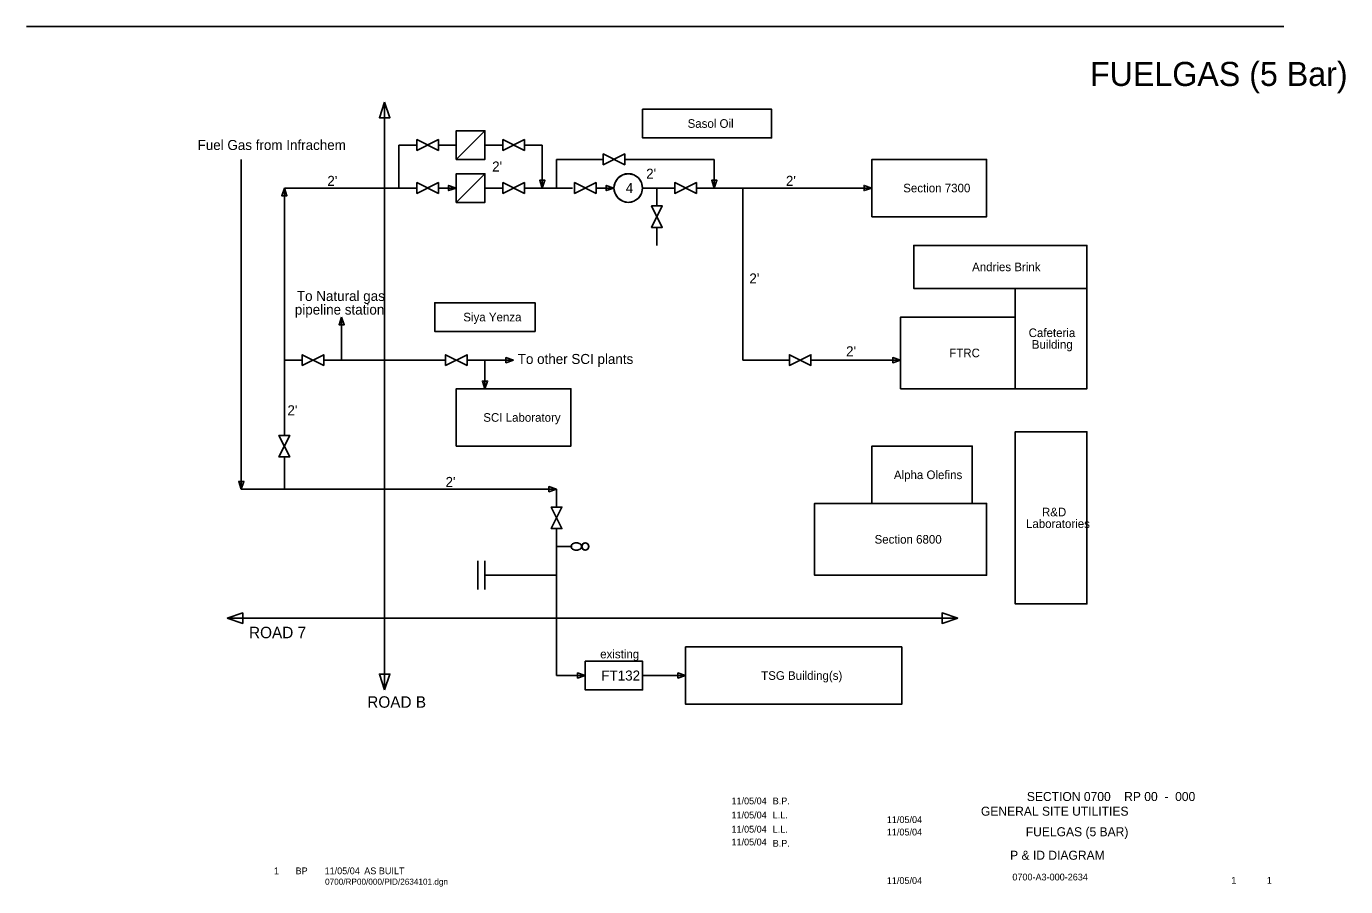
# Model space of a CAD drawing. Extents: x 15 to 424, y 15 to 282.
import ezdxf

# ---------------------------------------------------------------- set-up
doc = ezdxf.new("R2010")
doc.units = 0
for name, color, linetype in [('Level 1', 7, 'Continuous'), ('Level 2', 7, 'Continuous'), ('Level 8', 7, 'Continuous')]:
    doc.layers.add(name, color=color, linetype=linetype)

msp = doc.modelspace()

# ---------------------------------------------------------------- linework, layer by layer
at = {"layer": 'Level 1'}
for p, q in [((126.12, 258.56), (126.12, 76.32)), ((148.35, 240.78), (157.24, 249.67)), ((130.57, 245.23), (130.57, 231.89)), ((130.57, 245.23), (136.12, 245.23)), ((142.79, 245.23), (148.35, 245.23)), ((157.24, 245.23), (162.79, 245.23)), ((169.46, 245.23), (175.02, 245.23)), ((175.02, 245.23), (175.02, 231.89)), ((81.67, 240.78), (81.67, 138.55)), ((179.46, 240.78), (179.46, 231.89)), ((179.46, 240.78), (193.91, 240.78)), ((200.58, 240.78), (228.36, 240.78)), ((228.36, 240.78), (228.36, 231.89)), ((148.35, 227.45), (157.24, 236.34)), ((95.01, 231.89), (136.12, 231.89)), ((95.01, 231.89), (95.01, 155.22)), ((142.79, 231.89), (148.35, 231.89)), ((162.79, 231.89), (157.24, 231.89)), ((184.4, 231.89), (169.46, 231.89)), ((197.24, 231.89), (191.69, 231.89)), ((206.13, 231.89), (216.13, 231.89)), ((210.58, 231.89), (210.58, 226.34)), ((222.8, 231.89), (277.25, 231.89)), ((237.25, 231.89), (237.25, 178.55)), ((210.58, 219.67), (210.58, 214.11)), ((112.79, 178.55), (112.79, 191.89)), ((95.01, 178.55), (100.41, 178.55)), ((107.23, 178.55), (145.01, 178.55)), ((151.68, 178.55), (166.13, 178.55)), ((157.24, 178.55), (157.24, 169.66)), ((237.25, 178.55), (251.69, 178.55)), ((258.36, 178.55), (286.14, 178.55)), ((95.01, 148.55), (95.01, 138.55)), ((81.67, 138.55), (179.46, 138.55)), ((179.46, 138.55), (179.46, 132.99)), ((179.46, 126.32), (179.46, 80.76)), ((179.46, 120.77), (184.28, 120.77)), ((155.02, 116.32), (155.02, 107.43)), ((157.24, 116.32), (157.24, 107.43)), ((179.46, 111.88), (157.24, 111.88)), ((77.23, 98.54), (303.92, 98.54)), ((179.46, 80.76), (188.35, 80.76)), ((206.13, 80.76), (219.47, 80.76))]:
    msp.add_line(p, q, dxfattribs=at)
for points in [[(126.12, 258.56), (127.75, 253.67), (124.49, 253.67)], [(246.14, 247.45), (246.14, 256.34), (206.13, 256.34), (206.13, 247.45)], [(157.24, 240.78), (157.24, 249.67), (148.35, 249.67), (148.35, 240.78)], [(136.12, 243.56), (142.79, 246.9), (142.79, 243.56), (136.12, 246.9)], [(162.79, 243.56), (169.46, 246.9), (169.46, 243.56), (162.79, 246.9)], [(193.91, 239.12), (200.58, 242.45), (200.58, 239.12), (193.91, 242.45)], [(312.81, 223), (312.81, 240.78), (277.25, 240.78), (277.25, 223)], [(136.12, 230.23), (142.79, 233.56), (142.79, 230.23), (136.12, 233.56)], [(157.24, 227.45), (157.24, 236.34), (148.35, 236.34), (148.35, 227.45)], [(162.79, 230.23), (169.46, 233.56), (169.46, 230.23), (162.79, 233.56)], [(175.02, 231.89), (174.22, 234.29), (175.82, 234.29)], [(185.02, 230.23), (191.69, 233.56), (191.69, 230.23), (185.02, 233.56)], [(205.79, 233.59), (204.83, 235.04), (203.39, 236), (201.69, 236.34), (199.99, 236), (198.54, 235.04), (197.58, 233.59), (197.24, 231.89), (197.58, 230.19), (198.54, 228.75), (199.99, 227.79), (201.69, 227.45), (203.39, 227.79), (204.83, 228.75), (205.79, 230.19), (206.13, 231.89)], [(216.13, 230.23), (222.8, 233.56), (222.8, 230.23), (216.13, 233.56)], [(228.36, 231.89), (227.56, 234.29), (229.16, 234.29)], [(95.01, 231.89), (95.81, 229.49), (94.21, 229.49)], [(148.35, 231.89), (145.95, 231.09), (145.95, 232.69)], [(197.24, 231.89), (194.84, 231.09), (194.84, 232.69)], [(277.25, 231.89), (274.85, 231.09), (274.85, 232.69)], [(212.24, 219.67), (208.91, 226.34), (212.24, 226.34), (208.91, 219.67)], [(343.93, 200.78), (343.93, 214.11), (290.22, 214.11), (290.22, 200.78)], [(343.93, 169.66), (343.93, 200.78), (321.7, 200.78), (321.7, 169.66)], [(172.8, 187.44), (172.8, 196.33), (141.68, 196.33), (141.68, 187.44)], [(112.79, 191.89), (113.59, 189.49), (111.99, 189.49)], [(321.7, 169.66), (321.7, 191.89), (286.14, 191.89), (286.14, 169.66)], [(107.23, 180.22), (100.56, 176.89), (100.56, 180.22), (107.23, 176.89)], [(151.68, 180.22), (145.01, 176.89), (145.01, 180.22), (151.68, 176.89)], [(258.36, 180.22), (251.69, 176.89), (251.69, 180.22), (258.36, 176.89)], [(166.13, 178.55), (163.73, 177.75), (163.73, 179.35)], [(286.14, 178.55), (283.74, 177.75), (283.74, 179.35)], [(157.24, 169.66), (156.44, 172.06), (158.04, 172.06)], [(183.91, 151.88), (183.91, 169.66), (148.35, 169.66), (148.35, 151.88)], [(343.93, 102.99), (343.93, 156.33), (321.7, 156.33), (321.7, 102.99)], [(96.67, 148.55), (93.34, 155.22), (96.67, 155.22), (93.34, 148.55)], [(308.37, 134.1), (308.37, 151.88), (277.25, 151.88), (277.25, 134.1)], [(81.67, 138.55), (80.87, 140.95), (82.47, 140.95)], [(179.46, 138.55), (177.06, 137.75), (177.06, 139.35)], [(181.13, 126.33), (177.8, 132.99), (181.13, 132.99), (177.8, 126.32)], [(312.81, 111.88), (312.81, 134.1), (259.47, 134.1), (259.47, 111.88)], [(186.55, 119.87), (187.16, 120.42), (187.16, 121.11), (186.55, 121.67), (185.57, 121.88), (184.59, 121.67), (183.99, 121.11), (183.99, 120.42), (184.59, 119.87), (185.57, 119.66)], [(189.14, 121.55), (188.35, 121.88), (187.57, 121.55), (187.24, 120.77), (187.57, 119.98), (188.35, 119.66), (189.14, 119.98), (189.46, 120.77)], [(77.23, 98.54), (82.12, 100.17), (82.12, 96.91)], [(303.92, 98.54), (299.03, 96.91), (299.03, 100.17)], [(286.51, 71.87), (286.51, 89.65), (219.47, 89.65), (219.47, 71.87)], [(206.13, 76.32), (206.13, 85.21), (188.35, 85.21), (188.35, 76.32)], [(126.12, 76.32), (124.49, 81.21), (127.75, 81.21)], [(188.35, 80.76), (185.95, 79.96), (185.95, 81.56)], [(219.47, 80.76), (217.07, 79.96), (217.07, 81.56)]]:
    msp.add_lwpolyline(points, close=True, dxfattribs=at)
for points in [[(206.13, 247.45), (246.14, 247.45), (246.14, 256.34), (206.13, 256.34), (206.13, 247.45)], [(148.35, 240.78), (157.24, 240.78), (157.24, 249.67), (148.35, 249.67), (148.35, 240.78)], [(136.12, 246.9), (136.12, 243.56), (142.79, 246.9), (142.79, 243.56), (136.12, 246.9)], [(162.79, 246.9), (162.79, 243.56), (169.46, 246.9), (169.46, 243.56), (162.79, 246.9)], [(193.91, 242.45), (193.91, 239.12), (200.58, 242.45), (200.58, 239.12), (193.91, 242.45)], [(277.25, 223), (312.81, 223), (312.81, 240.78), (277.25, 240.78), (277.25, 223)], [(136.12, 233.56), (136.12, 230.23), (142.79, 233.56), (142.79, 230.23), (136.12, 233.56)], [(148.35, 227.45), (157.24, 227.45), (157.24, 236.34), (148.35, 236.34), (148.35, 227.45)], [(162.79, 233.56), (162.79, 230.23), (169.46, 233.56), (169.46, 230.23), (162.79, 233.56)], [(185.02, 233.56), (185.02, 230.23), (191.69, 233.56), (191.69, 230.23), (185.02, 233.56)], [(216.13, 233.56), (216.13, 230.23), (222.8, 233.56), (222.8, 230.23), (216.13, 233.56)], [(208.91, 219.67), (212.24, 219.67), (208.91, 226.34), (212.24, 226.34), (208.91, 219.67)], [(290.22, 200.78), (343.93, 200.78), (343.93, 214.11), (290.22, 214.11), (290.22, 200.78)], [(321.7, 169.66), (343.93, 169.66), (343.93, 200.78), (321.7, 200.78), (321.7, 169.66)], [(141.68, 187.44), (172.8, 187.44), (172.8, 196.33), (141.68, 196.33), (141.68, 187.44)], [(286.14, 169.66), (321.7, 169.66), (321.7, 191.89), (286.14, 191.89), (286.14, 169.66)], [(107.23, 176.89), (107.23, 180.22), (100.56, 176.89), (100.56, 180.22), (107.23, 176.89)], [(151.68, 176.89), (151.68, 180.22), (145.01, 176.89), (145.01, 180.22), (151.68, 176.89)], [(258.36, 176.89), (258.36, 180.22), (251.69, 176.89), (251.69, 180.22), (258.36, 176.89)], [(148.35, 151.88), (183.91, 151.88), (183.91, 169.66), (148.35, 169.66), (148.35, 151.88)], [(321.7, 102.99), (343.93, 102.99), (343.93, 156.33), (321.7, 156.33), (321.7, 102.99)], [(93.34, 148.55), (96.67, 148.55), (93.34, 155.22), (96.67, 155.22), (93.34, 148.55)], [(277.25, 134.1), (308.37, 134.1), (308.37, 151.88), (277.25, 151.88), (277.25, 134.1)], [(177.8, 126.32), (181.13, 126.33), (177.8, 132.99), (181.13, 132.99), (177.8, 126.32)], [(259.47, 111.88), (312.81, 111.88), (312.81, 134.1), (259.47, 134.1), (259.47, 111.88)], [(219.47, 71.87), (286.51, 71.87), (286.51, 89.65), (219.47, 89.65), (219.47, 71.87)], [(188.35, 76.32), (206.13, 76.32), (206.13, 85.21), (188.35, 85.21), (188.35, 76.32)]]:
    msp.add_lwpolyline(points, dxfattribs=at)
for centre, radius, start, end in [((201.69, 231.89), 4.45, 0, 180), ((201.69, 231.89), 4.44, 180, 360), ((184.72, 120.76), 0.809, 147.4598, 179.3133), ((184.72, 120.78), 0.809, 180.6867, 212.5402), ((185.05, 120.54), 1.2, 122.7069, 147.1633), ((185.05, 121), 1.2, 212.8367, 237.2931), ((185.42, 119.99), 1.87, 104.8842, 123.1372), ((185.42, 121.55), 1.87, 236.8628, 255.1158), ((185.57, 119.49), 2.4, 89.8353, 105.2724), ((185.57, 122.05), 2.4, 254.7276, 270.1647), ((185.58, 119.49), 2.4, 74.7276, 90.1647), ((185.58, 122.05), 2.4, 269.8353, 285.2724), ((185.73, 119.99), 1.87, 56.8628, 75.1158), ((185.73, 121.55), 1.87, 284.8842, 303.1372), ((186.1, 120.54), 1.2, 32.8367, 57.2931), ((186.1, 121), 1.2, 302.7069, 327.1633), ((186.43, 120.76), 0.809, 0.6867, 32.5402), ((186.43, 120.78), 0.809, 327.4598, 359.3133), ((188.35, 120.77), 1.11, 360, 180), ((188.35, 120.77), 1.11, 180, 360)]:
    msp.add_arc(centre, radius, start, end, dxfattribs=at)
at = {"layer": 'Level 2'}
msp.add_line((15, 282), (405, 282), dxfattribs=at)

# ---------------------------------------------------------------- texts
at = {"layer": 'Level 1'}
for s, height, p in [('FUELGAS (5 Bar)', 7.4676, (344.9, 263.53)), ('Sasol Oil', 2.667, (220.09, 250.56)), ('Fuel Gas from Infrachem', 3.1097, (68.11, 243.68)), ("2'", 3.11, (159.46, 237.01)), ("2'", 3.11, (207.24, 234.79)), ("2'", 3.11, (108.34, 232.56)), ('4', 3.11, (200.91, 230.34)), ("2'", 3.11, (250.58, 232.56)), ('Section 7300', 2.667, (286.97, 230.56)), ('Andries Brink', 2.667, (308.34, 206.11)), ("2'", 3.11, (239.24, 202.3)), ('To Natural gas', 3.1097, (98.91, 196.88)), (' pipeline station', 3.1097, (97.11, 192.66)), ('Siya Yenza', 2.667, (150.52, 190.56)), ('Cafeteria', 2.667, (325.88, 185.69)), ('Building', 2.667, (326.85, 182.08)), ('To other SCI plants', 3.1097, (167.41, 177.35)), ("2'", 3.11, (269.24, 179.73)), ('FTRC', 2.667, (301.24, 179.44)), ("2'", 3.11, (95.96, 161.44)), ('SCI Laboratory', 2.667, (156.72, 159.44)), ('Alpha Olefins', 2.667, (284.08, 141.66)), ("2'", 3.11, (145.01, 139.22)), ('R&D', 2.667, (330, 130.12)), (' Laboratories', 2.667, (324.06, 126.51)), ('Section 6800', 2.667, (278.08, 121.66)), ('ROAD 7', 3.556, (84.05, 92.33)), ('existing', 2.667, (192.98, 86.1)), ('FT132', 3.11, (193.33, 79.21)), ('TSG Building(s)', 2.667, (242.91, 79.43)), ('ROAD B', 3.556, (120.73, 70.78))]:
    msp.add_text(s, height=height, dxfattribs=at).set_placement(p)
at = {"layer": 'Level 8'}
for s, height, p in [('11/05/04', 2.1, (233.7, 40.85)), ('  B.P.  ', 2.1, (244.93, 40.85)), ('SECTION 0700    RP 00  -  000', 2.8, (325.32, 41.86)), ('11/05/04', 2.1, (233.7, 36.47)), ('  L.L.  ', 2.1, (244.93, 36.47)), ('11/05/04', 2.1, (281.89, 35.04)), ('            GENERAL SITE UTILITIES', 2.8, (298.59, 37.31)), ('11/05/04', 2.1, (233.7, 32.08)), ('  L.L.  ', 2.1, (244.93, 32.08)), ('11/05/04', 2.1, (281.89, 31.19)), ('FUELGAS (5 BAR)', 2.8, (324.98, 30.94)), ('11/05/04', 2.1, (233.7, 28.1)), ('  B.P.  ', 2.1, (244.93, 27.7)), ('P & ID DIAGRAM                      ', 2.8, (320.13, 23.66)), ('1', 2.1, (91.78, 19.17)), ('  BP  ', 2.1, (96.94, 19.17)), ('11/05/04', 2.1, (107.49, 19.17)), ('AS BUILT                          ', 2.1, (119.8, 19.17)), ('0700/RP00/000/PID/2634101.dgn', 1.9, (107.64, 15.91)), ('11/05/04', 2.1, (281.89, 16.15)), ('0700-A3-000-2634', 2.1, (320.82, 17.25)), ('    1   ', 2.1, (385.6, 16.24)), ('1', 2.1, (399.76, 16.24))]:
    msp.add_text(s, height=height, dxfattribs=at).set_placement(p)

doc.saveas('drawing.dxf')
